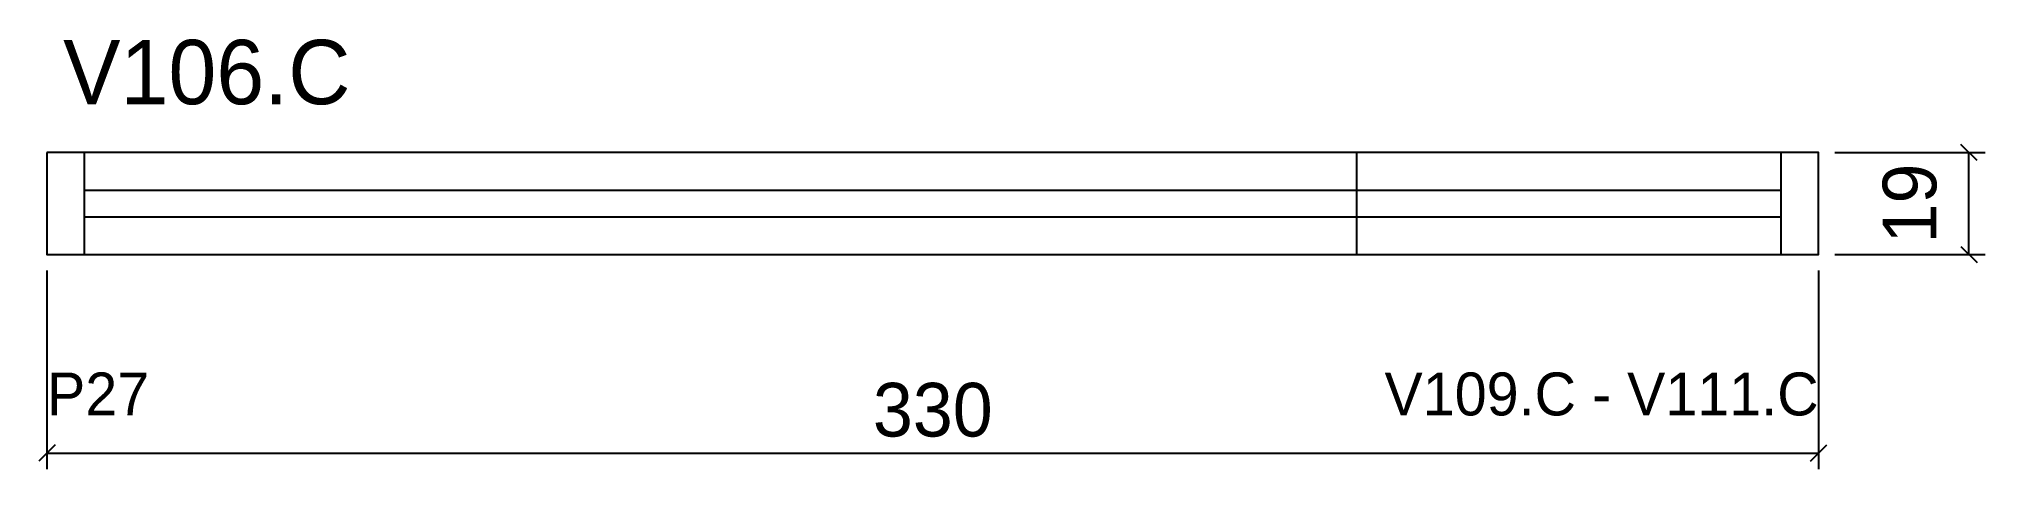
# Model space of a CAD drawing. Extents: x -10500 to 361, y -59 to 21.
# Drawn here: x -1.5 to 361, y -59 to 21.2 of the extents above; entities outside this region: 2.
import ezdxf
from ezdxf.enums import TextEntityAlignment as Align

# ---------------------------------------------------------------- set-up
doc = ezdxf.new("R2010")
doc.units = 0
for name, color, linetype in [('5', 5, 'Continuous'), ('COTA', 241, 'Continuous'), ('NOMENCLATURA', 7, 'Continuous'), ('Painéis', 200, 'Continuous'), ('SARR_2.2x7', 40, 'Continuous'), ('SARR_EDITAR', 141, 'Continuous')]:
    doc.layers.add(name, color=color, linetype=linetype)
doc.dimstyles.new('PAINEL', dxfattribs={"dimtxt": 10, "dimasz": 3, "dimexe": 3, "dimexo": 3, "dimgap": 3, "dimtad": 1, "dimblk": 'OBLIQUE', "dimblk1": 'OBLIQUE', "dimcen": 2.5, "dimclrd": 4, "dimclre": 4, "dimclrt": 240, "dimazin": 3, "dimtfac": 1, "dimtmove": 0, "dimatfit": 3})

# ---------------------------------------------------------------- blocks, each defined once
blk = doc.blocks.new('_OBLIQUE')
at = {"color": 0, "linetype": 'BYBLOCK'}
blk.add_line((-0.5, -0.5), (0.5, 0.5), dxfattribs=at)

msp = doc.modelspace()

# ---------------------------------------------------------------- linework, layer by layer
msp.add_line((-9500, 0), (-9490, 0))
at = {"layer": 'Painéis'}
msp.add_line((244, -19), (244, 0), dxfattribs=at)
msp.add_lwpolyline([(0, 0), (0, -19), (330, -19), (330, 0), (0, 0)], close=True, dxfattribs=at)
at = {"layer": 'SARR_2.2x7'}
for p, q in [((7, -19), (7, 0)), ((323, -19), (323, 0)), ((7, -7), (323, -7)), ((7, -12), (323, -12))]:
    msp.add_line(p, q, dxfattribs=at)
at = {"layer": 'SARR_EDITAR'}
msp.add_line((-10500, 0), (-10490, 0), dxfattribs=at)

# ---------------------------------------------------------------- texts
at = {"layer": '5'}
msp.add_text('P27', height=8, dxfattribs=at).set_placement((0, -49))
msp.add_text('V109.C - V111.C', height=8, dxfattribs=at).set_placement((330, -49), align=Align.RIGHT)
at = {"layer": 'NOMENCLATURA'}
msp.add_text('V106.C', height=12, dxfattribs=at).set_placement((3, 9))

# ---------------------------------------------------------------- dimensions: what is measured, and where the dimension line sits
at = {"layer": 'COTA'}
msp.add_linear_dim(base=(358, -19), p1=(330, -19), p2=(330, 0), angle=90, dimstyle='PAINEL', dxfattribs=at).render()
msp.add_linear_dim(base=(0, -56), p1=(0, -19), p2=(330, -19), dimstyle='PAINEL', dxfattribs=at).render()

doc.saveas('drawing.dxf')
